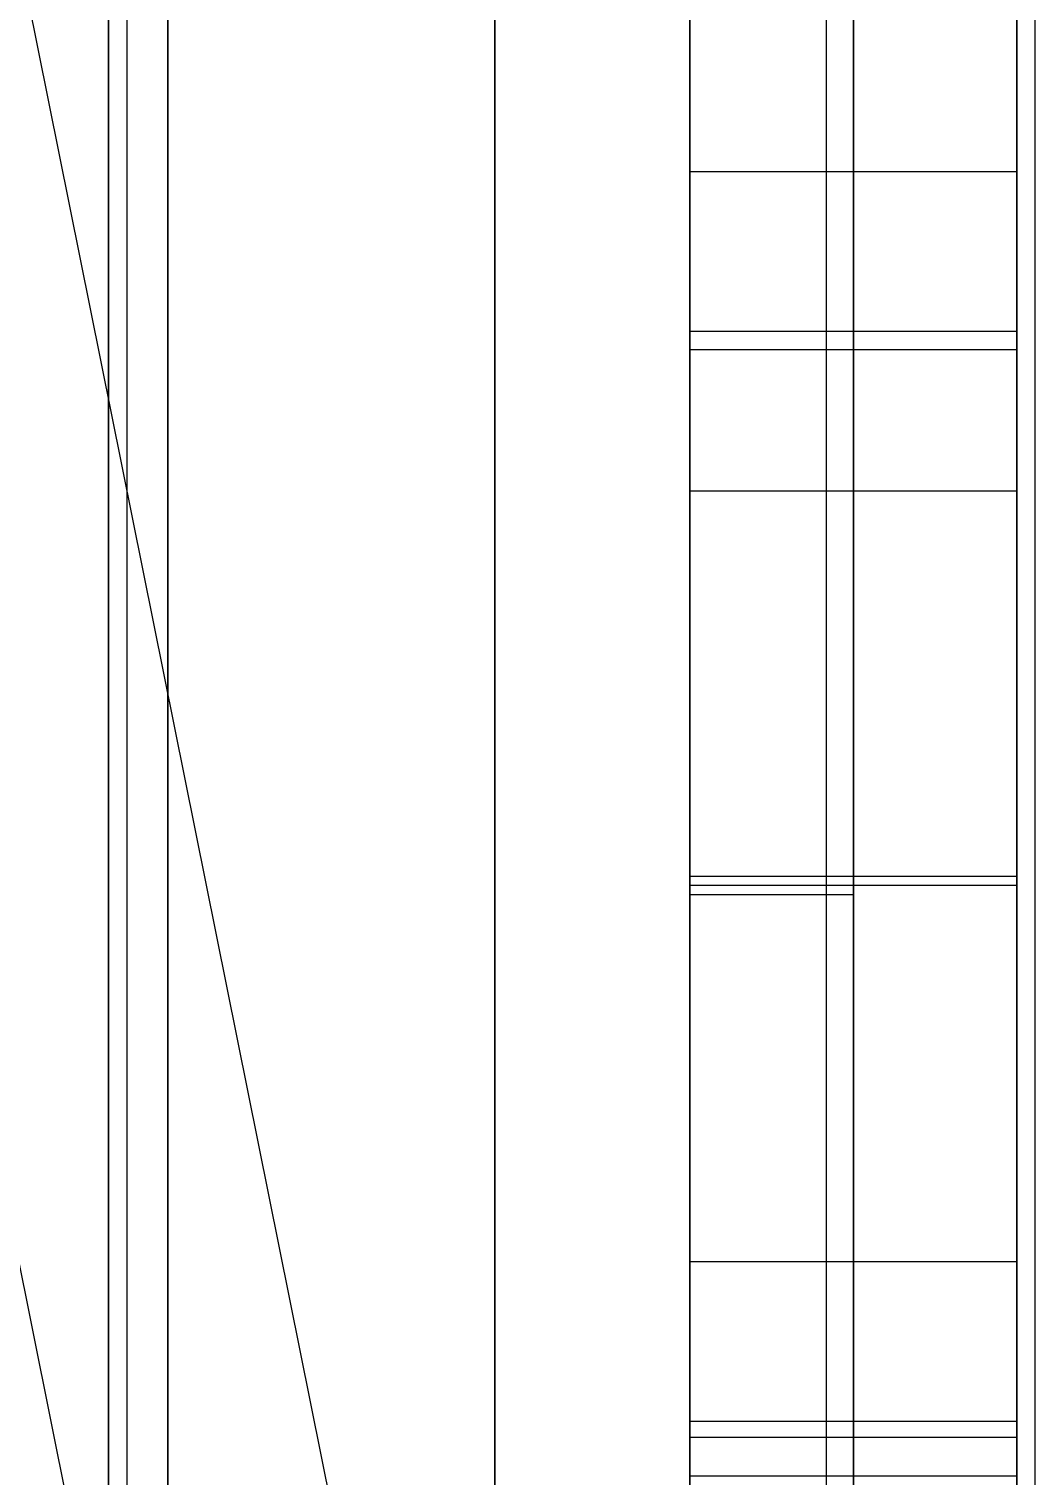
# Model space of a CAD drawing. Header units: millimetres. Extents: x -1736 to -633, y -290 to 351.
# Drawn here: x -717.1 to -661.7, y 36 to 115.7 of the extents above; entities that cross this region are included whole.
import ezdxf

# ---------------------------------------------------------------- set-up
doc = ezdxf.new("R2010")
doc.units = ezdxf.units.MM
doc.header["$MEASUREMENT"] = 0
doc.layers.add('The Irrigation System', color=7, linetype='Continuous', true_color=0x04feff)
doc.layers.add('The Wooden Frame', color=7, linetype='Continuous', true_color=0xd8b17e)

msp = doc.modelspace()

# ---------------------------------------------------------------- linework, layer by layer
at = {"layer": 'The Irrigation System'}
for p, q in [((-711.736, 300, 110.11), (-711.736, 0, 110.11)), ((-711.736, 300, -189.89), (-711.736, 0, -189.89)), ((-711.736, 300, -39.89), (-711.736, 0, -39.89)), ((-712.736, 299, 110.11), (-712.736, 1, 110.11)), ((-712.736, 1, -188.89), (-712.736, 299, -188.89)), ((-712.736, 299, -39.89), (-712.736, 1, -39.89))]:
    msp.add_line(p, q, dxfattribs=at)
at = {"layer": 'The Wooden Frame'}
for p, q in [((-680.736, 9, 258.738), (-680.736, 291, 258.738)), ((-671.736, 291, 258.738), (-671.736, 9, 258.738)), ((-662.736, 9, 285.624), (-662.736, 291, 285.624)), ((-671.736, 12, 475.138), (-671.736, 288, 475.138)), ((-662.736, 12, 475.138), (-662.736, 288, 475.138)), ((-709.477, 287, -748.91), (-709.477, 13, -748.91)), ((-709.477, 13, -688.91), (-709.477, 287, -688.91)), ((-691.477, 287, -748.91), (-691.477, 13, -748.91)), ((-691.477, 13, -688.91), (-691.477, 287, -688.91)), ((-673.236, 285.5, 276.888), (-673.236, 14.5, 276.888)), ((-673.236, 285.5, 258.888), (-673.236, 14.5, 258.888)), ((-673.236, 285.5, 267.888), (-673.236, 14.5, 267.888)), ((-710.657, 12.965, -261.927), (-736.305, 140.347, -296.802)), ((-710.657, 12.965, -261.927), (-736.305, 140.347, -296.802)), ((-696.156, 12.965, -272.591), (-721.805, 140.347, -307.467)), ((-696.156, 12.965, -272.591), (-721.805, 140.347, -307.467)), ((-680.736, 12, 475.138), (-680.736, 131.75, 475.138)), ((-680.736, 131.75, 278.288), (-680.736, 9, 278.288)), ((-680.736, 9, 285.624), (-680.736, 131.75, 285.624)), ((-671.736, 9, 278.288), (-671.736, 131.75, 278.288)), ((-680.736, 130.412, -189.89), (-680.736, 12, -189.89)), ((-662.736, 130.412, -189.89), (-662.736, 12, -189.89)), ((-661.736, 0.884, -207.89), (-661.736, 129.634, -207.89)), ((-661.736, 0.884, -189.89), (-661.736, 129.634, -189.89)), ((-661.736, 0.884, -207.89), (-661.736, 129.634, -207.89)), ((-661.736, 0.884, -189.89), (-661.736, 129.634, -189.89)), ((-662.736, 107.782, 219.347), (-680.736, 107.782, 219.347)), ((-662.736, 99, 198.124), (-680.736, 99, 198.124)), ((-662.736, 98, -109.887), (-680.736, 98, -109.887)), ((-662.736, 90.218, 176.902), (-680.736, 90.218, 176.902)), ((-662.736, 69, 168.11), (-680.736, 69, 168.11)), ((-662.736, 68.5, -79.889), (-680.736, 68.5, -79.889)), ((-671.736, 67.992, 278.288), (-680.736, 67.992, 278.288)), ((-662.736, 47.787, 159.323), (-680.736, 47.787, 159.323)), ((-662.736, 39, 107.11), (-680.736, 39, 107.11)), ((-662.736, 39, -49.893), (-680.736, 39, -49.893)), ((-680.736, 39, 107.11), (-680.736, 39, -49.893)), ((-662.736, 39, 138.11), (-680.736, 39, 138.11)), ((-662.736, 39, 113.11), (-680.736, 39, 113.11)), ((-680.736, 39, 138.11), (-680.736, 39, 113.11)), ((-662.736, 39, 125.61), (-680.736, 39, 125.61)), ((-671.736, 39, 138.11), (-671.736, 39, 113.11)), ((-662.736, 39, 107.11), (-662.736, 39, -49.893)), ((-662.736, 39, 138.11), (-662.736, 39, 113.11)), ((-662.736, 38.121, 110.989), (-680.736, 38.121, 110.989)), ((-662.736, 36, 110.11), (-680.736, 36, 110.11)), ((-680.736, 30.5, 110.11), (-680.736, 36, 110.11)), ((-662.736, 36, 110.11), (-680.736, 36, 110.11)), ((-680.736, 36, 110.11), (-680.736, 30.5, 110.11)), ((-671.736, 36, 110.11), (-671.736, 30.5, 110.11)), ((-662.736, 30.5, 110.11), (-662.736, 36, 110.11)), ((-662.736, 36, 110.11), (-662.736, 30.5, 110.11))]:
    msp.add_line(p, q, dxfattribs=at)
at = {"layer": 'The Wooden Frame', "extrusion": (1, 0, 0)}
for centre, radius, start, end in [((129, 198.138, -680.736), 30, 90, 180.02727), ((129, 198.138, -671.736), 30, 90, 180.02727), ((129, 198.138, -662.736), 30, 90, 180.02727), ((128, -109.89, -680.736), 30, 179.99445, 270), ((128, -109.89, -662.736), 30, 179.99445, 270), ((69, 198.11, -680.736), 30, 270.00001, 0.02727), ((69, 198.11, -662.736), 30, 270.00001, 0.02727), ((68, -109.884, -680.736), 30, 359.99445, 89.04502), ((69, 138.11, -671.736), 30, 90.00001, 180), ((69, 138.11, -662.736), 30, 90.00001, 180), ((36, 107.11, -680.736), 3, 360, 90), ((36, 113.11, -680.736), 3, 270, 0), ((36, 107.11, -662.736), 3, 360, 90)]:
    msp.add_arc(centre, radius, start, end, dxfattribs=at)
at = {"layer": 'The Wooden Frame', "extrusion": (1, 1.82915e-14, -1.82828e-14)}
msp.add_arc((69, 198.11, -671.736), 30, 270.00001, 0.02727, dxfattribs=at)
at = {"layer": 'The Wooden Frame', "extrusion": (1, -9.41267e-15, -9.25618e-15)}
msp.add_arc((68, -109.884, -662.736), 30, 359.99445, 89.04502, dxfattribs=at)
at = {"layer": 'The Wooden Frame', "extrusion": (1, 9.14881e-15, -9.14881e-15)}
msp.add_arc((69, 138.11, -680.736), 30, 90.00001, 180, dxfattribs=at)
at = {"layer": 'The Wooden Frame', "extrusion": (1, 1.88267e-14, 1.85155e-14)}
msp.add_arc((69, -49.893, -680.736), 30, 180, 269.04502, dxfattribs=at)
at = {"layer": 'The Wooden Frame', "extrusion": (1, 9.41333e-15, 9.25773e-15)}
msp.add_arc((69, -49.893, -662.736), 30, 180, 269.04502, dxfattribs=at)
at = {"layer": 'The Wooden Frame', "extrusion": (1, 9.14881e-14, -9.14881e-14)}
for centre in [(36, 113.11, -671.736), (36, 113.11, -662.736)]:
    msp.add_arc(centre, 3, 270, 0, dxfattribs=at)

doc.saveas('drawing.dxf')
